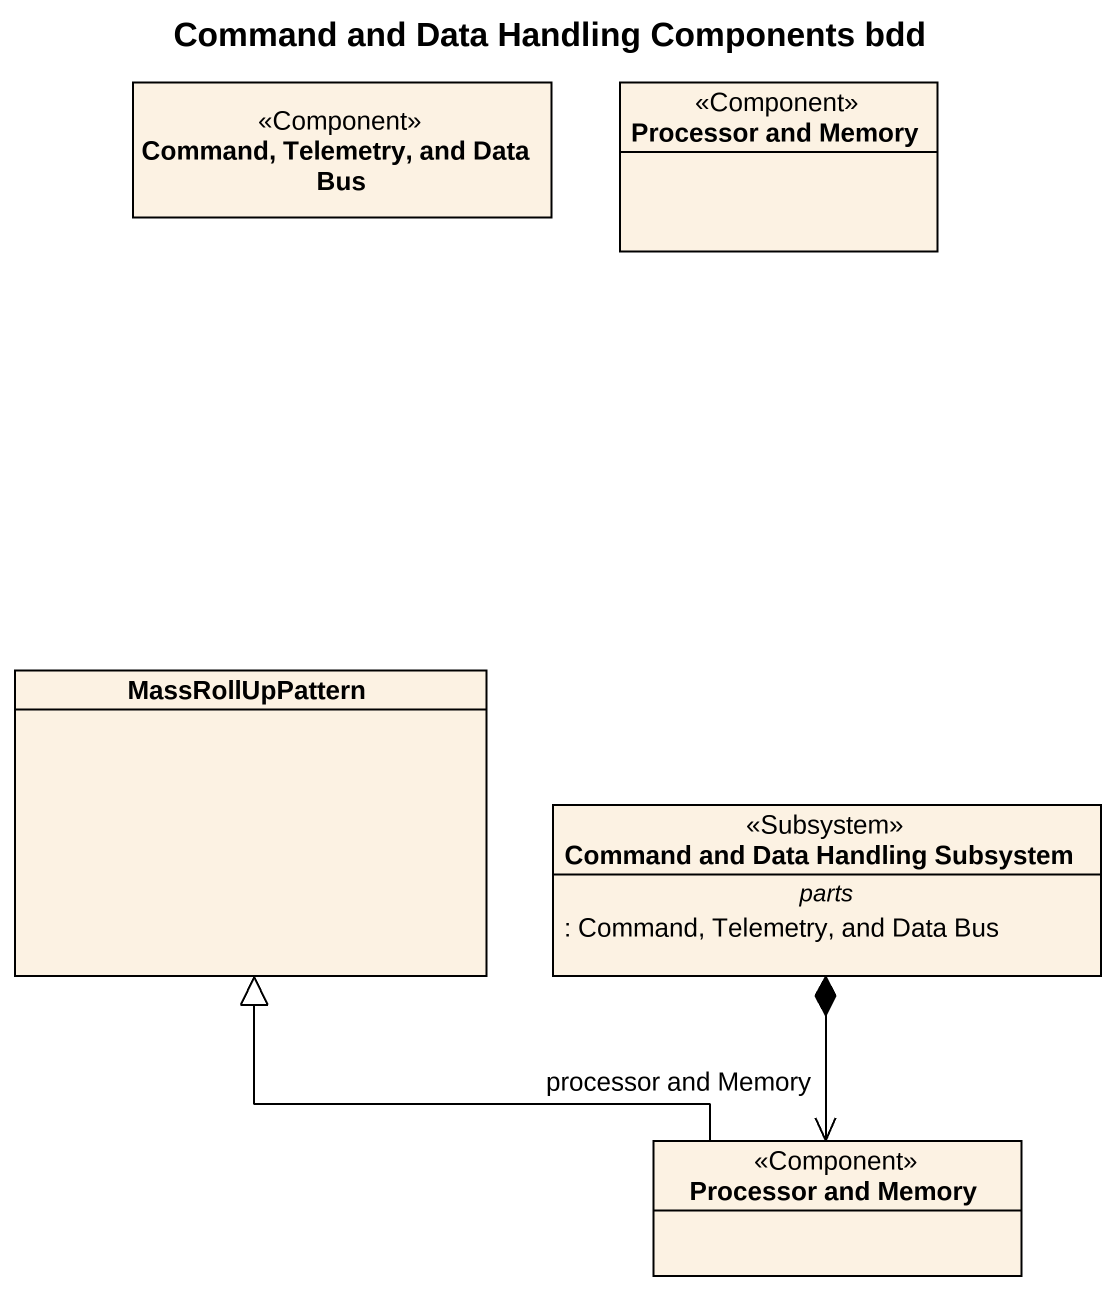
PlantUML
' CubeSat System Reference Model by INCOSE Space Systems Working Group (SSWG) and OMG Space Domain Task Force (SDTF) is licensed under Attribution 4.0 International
@startuml
title Command and Data Handling Components bdd
hide circle
hide empty members
class "Command, Telemetry, and Data Bus" as Command_Telemetry_and_Data <<Component>>
class "Processor and Memory" as Processor_and_Memory <<Component>>
class MassRollUpPattern
class "Command and Data Handling Subsystem" as Command_and_Data_Handling <<Subsystem>> {
  -- parts --
  : Command, Telemetry, and Data Bus
}
class "Processor and Memory" as Processor_and_Memory_2 <<Component>>
Command_and_Data_Handling *--> "processor and Memory" Processor_and_Memory_2
Processor_and_Memory_2 -up-|> MassRollUpPattern
@enduml
